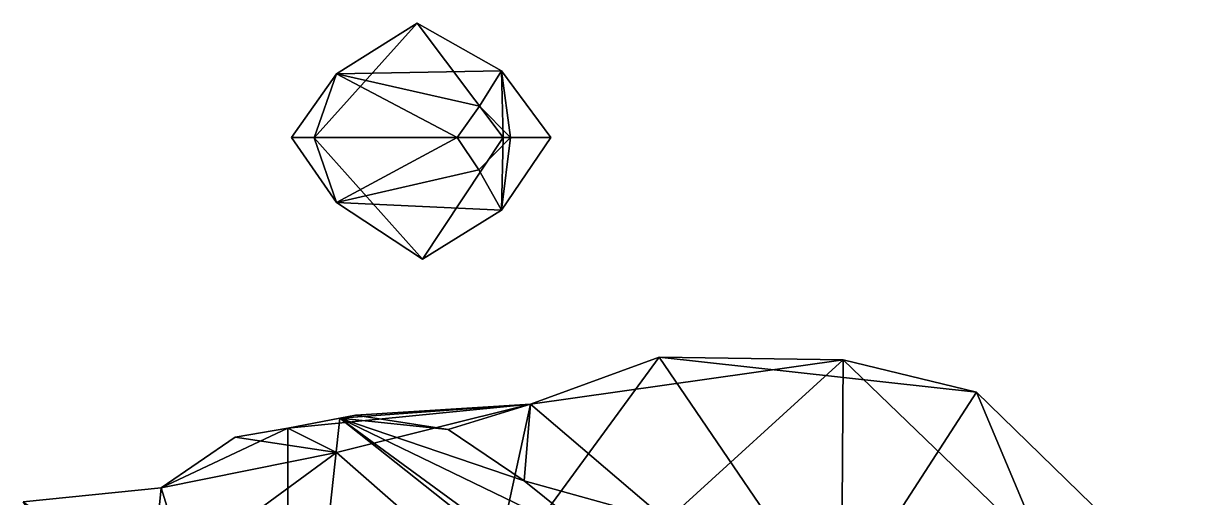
# Model space of a CAD drawing. Extents: x 290083 to 295691, y 4553739 to 4561622.
# Drawn here: x 291899.8 to 291988.2, y 4554300.2 to 4554336.4 of the extents above; entities that cross this region are included whole.
import ezdxf

# ---------------------------------------------------------------- set-up
doc = ezdxf.new("R2010")
doc.units = 0
doc.layers.add('Au_ppm_Pref_-_0_3', color=7, linetype='CONTINUOUS')

msp = doc.modelspace()

# ---------------------------------------------------------------- linework, layer by layer
at = {"layer": 'Au_ppm_Pref_-_0_3'}
for points in [[(291936.44, 4554327.701, 1657.072), (291929.867, 4554336.413, 1657.072), (291922.021, 4554327.665, 1656.146)], [(291923.707, 4554332.549, 1658.688), (291922.021, 4554327.665, 1656.146), (291929.867, 4554336.413, 1657.072)], [(291936.306, 4554332.765, 1661.323), (291923.707, 4554332.549, 1658.688), (291929.867, 4554336.413, 1657.072)], [(291936.44, 4554327.701, 1657.072), (291936.306, 4554332.765, 1661.323), (291929.867, 4554336.413, 1657.072)], [(291936.306, 4554332.765, 1661.323), (291934.615, 4554330.094, 1663.011), (291923.707, 4554332.549, 1658.688)], [(291936.977, 4554327.699, 1663.192), (291934.615, 4554330.094, 1663.011), (291936.306, 4554332.765, 1661.323)], [(291940.057, 4554327.701, 1661.243), (291936.977, 4554327.699, 1663.192), (291936.306, 4554332.765, 1661.323)], [(291936.44, 4554327.701, 1657.072), (291940.057, 4554327.701, 1661.243), (291936.306, 4554332.765, 1661.323)], [(291932.931, 4554327.701, 1663.011), (291920.287, 4554327.701, 1658.684), (291923.707, 4554332.549, 1658.688)], [(291923.707, 4554332.549, 1658.688), (291920.287, 4554327.701, 1658.684), (291922.021, 4554327.665, 1656.146)], [(291932.931, 4554327.701, 1663.011), (291923.707, 4554332.549, 1658.688), (291934.615, 4554330.094, 1663.011)], [(291932.931, 4554327.701, 1663.011), (291934.615, 4554330.094, 1663.011), (291936.977, 4554327.699, 1663.192)], [(291932.931, 4554327.701, 1663.011), (291923.707, 4554322.733, 1658.728), (291920.287, 4554327.701, 1658.684)], [(291920.287, 4554327.701, 1658.684), (291923.707, 4554322.733, 1658.728), (291922.021, 4554327.665, 1656.146)], [(291936.44, 4554327.701, 1657.072), (291922.021, 4554327.665, 1656.146), (291930.282, 4554318.403, 1657.072)], [(291923.707, 4554322.733, 1658.728), (291930.282, 4554318.403, 1657.072), (291922.021, 4554327.665, 1656.146)], [(291932.931, 4554327.701, 1663.011), (291934.564, 4554325.237, 1663.011), (291923.707, 4554322.733, 1658.728)], [(291936.44, 4554327.701, 1657.072), (291930.282, 4554318.403, 1657.072), (291936.306, 4554322.147, 1661.16)], [(291934.564, 4554325.237, 1663.011), (291932.931, 4554327.701, 1663.011), (291936.977, 4554327.699, 1663.192)], [(291934.564, 4554325.237, 1663.011), (291936.977, 4554327.699, 1663.192), (291936.306, 4554322.147, 1661.16)], [(291936.44, 4554327.701, 1657.072), (291936.306, 4554322.147, 1661.16), (291940.057, 4554327.701, 1661.243)], [(291940.057, 4554327.701, 1661.243), (291936.306, 4554322.147, 1661.16), (291936.977, 4554327.699, 1663.192)], [(291936.306, 4554322.147, 1661.16), (291923.707, 4554322.733, 1658.728), (291934.564, 4554325.237, 1663.011)], [(291936.306, 4554322.147, 1661.16), (291930.282, 4554318.403, 1657.072), (291923.707, 4554322.733, 1658.728)], [(291961.619, 4554291.41, 1898.217), (291948.336, 4554310.924, 1900.369), (291935.464, 4554293.359, 1899.515)], [(291935.464, 4554293.359, 1899.515), (291948.336, 4554310.924, 1900.369), (291938.51, 4554307.348, 1906.31)], [(291938.51, 4554307.348, 1906.31), (291948.336, 4554310.924, 1900.369), (291962.363, 4554310.721, 1906.935)], [(291962.363, 4554310.721, 1906.935), (291948.906, 4554298.47, 1908.658), (291938.51, 4554307.348, 1906.31)], [(291972.53, 4554308.27, 1900.977), (291962.363, 4554310.721, 1906.935), (291948.336, 4554310.924, 1900.369)], [(291972.53, 4554308.27, 1900.977), (291948.336, 4554310.924, 1900.369), (291961.619, 4554291.41, 1898.217)], [(291948.906, 4554298.47, 1908.658), (291962.363, 4554310.721, 1906.935), (291962.222, 4554288.318, 1911.287)], [(291977.712, 4554295.943, 1907.894), (291962.222, 4554288.318, 1911.287), (291962.363, 4554310.721, 1906.935)], [(291972.53, 4554308.27, 1900.977), (291977.712, 4554295.943, 1907.894), (291962.363, 4554310.721, 1906.935)], [(291972.53, 4554308.27, 1900.977), (291961.619, 4554291.41, 1898.217), (291988.199, 4554293.016, 1900.707)], [(291972.53, 4554308.27, 1900.977), (291988.199, 4554293.016, 1900.707), (291977.712, 4554295.943, 1907.894)], [(291920, 4554305.527, 1905.898), (291938.51, 4554307.348, 1906.31), (291923.974, 4554306.293, 1906.546)], [(291920, 4554305.527, 1905.898), (291923.707, 4554303.663, 1902.657), (291938.51, 4554307.348, 1906.31)], [(291923.707, 4554303.663, 1902.657), (291935.464, 4554293.359, 1899.515), (291938.51, 4554307.348, 1906.31)], [(291923.974, 4554306.293, 1906.546), (291938.51, 4554307.348, 1906.31), (291925.166, 4554306.512, 1906.724)], [(291925.166, 4554306.512, 1906.724), (291938.51, 4554307.348, 1906.31), (291932.245, 4554305.41, 1907.91)], [(291932.245, 4554305.41, 1907.91), (291938.51, 4554307.348, 1906.31), (291938.02, 4554301.513, 1909.038)], [(291948.906, 4554298.47, 1908.658), (291938.02, 4554301.513, 1909.038), (291938.51, 4554307.348, 1906.31)], [(291923.974, 4554306.293, 1906.546), (291920, 4554269.763, 1907.303), (291920, 4554305.527, 1905.898)], [(291923.974, 4554306.293, 1906.546), (291967.924, 4554271.411, 1915.408), (291920, 4554269.763, 1907.303)], [(291925.166, 4554306.512, 1906.724), (291932.245, 4554305.41, 1907.91), (291923.974, 4554306.293, 1906.546)], [(291932.245, 4554305.41, 1907.91), (291938.02, 4554301.513, 1909.038), (291923.974, 4554306.293, 1906.546)], [(291938.02, 4554301.513, 1909.038), (291944.37, 4554296.423, 1910.321), (291923.974, 4554306.293, 1906.546)], [(291944.37, 4554296.423, 1910.321), (291960.715, 4554279.414, 1913.832), (291923.974, 4554306.293, 1906.546)], [(291960.715, 4554279.414, 1913.832), (291967.924, 4554271.411, 1915.408), (291923.974, 4554306.293, 1906.546)], [(291915.978, 4554304.828, 1905.357), (291920, 4554305.527, 1905.898), (291910.329, 4554300.962, 1904.711)], [(291920, 4554305.527, 1905.898), (291920, 4554269.763, 1907.303), (291910.329, 4554300.962, 1904.711)], [(291915.978, 4554304.828, 1905.357), (291923.707, 4554303.663, 1902.657), (291920, 4554305.527, 1905.898)], [(291910.329, 4554300.962, 1904.711), (291923.707, 4554303.663, 1902.657), (291915.978, 4554304.828, 1905.357)], [(291909.568, 4554293.3, 1900.658), (291923.707, 4554303.663, 1902.657), (291910.329, 4554300.962, 1904.711)], [(291935.464, 4554293.359, 1899.515), (291923.707, 4554303.663, 1902.657), (291909.568, 4554293.3, 1900.658)], [(291910.329, 4554300.962, 1904.711), (291920, 4554269.763, 1907.303), (291899.813, 4554299.907, 1903.266)], [(291899.813, 4554299.907, 1903.266), (291909.568, 4554293.3, 1900.658), (291910.329, 4554300.962, 1904.711)], [(291948.906, 4554298.47, 1908.658), (291944.37, 4554296.423, 1910.321), (291938.02, 4554301.513, 1909.038)]]:
    msp.add_3dface(points, dxfattribs=at)

doc.saveas('drawing.dxf')
